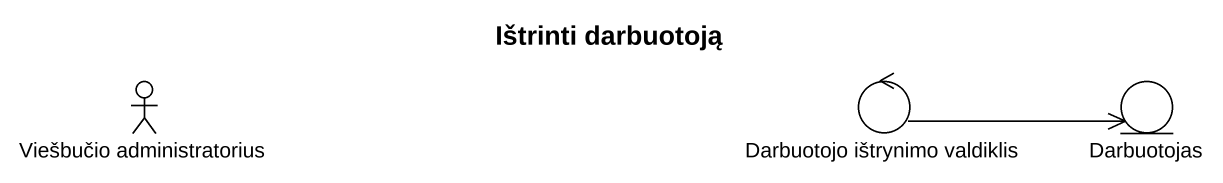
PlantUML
@startuml
title Ištrinti darbuotoją
actor "Viešbučio administratorius" as Viešbučio_administratorius
control "Darbuotojo ištrynimo valdiklis" as Darbuotojo_ištrynimo
entity Darbuotojas
Darbuotojo_ištrynimo -right-> Darbuotojas
@enduml
